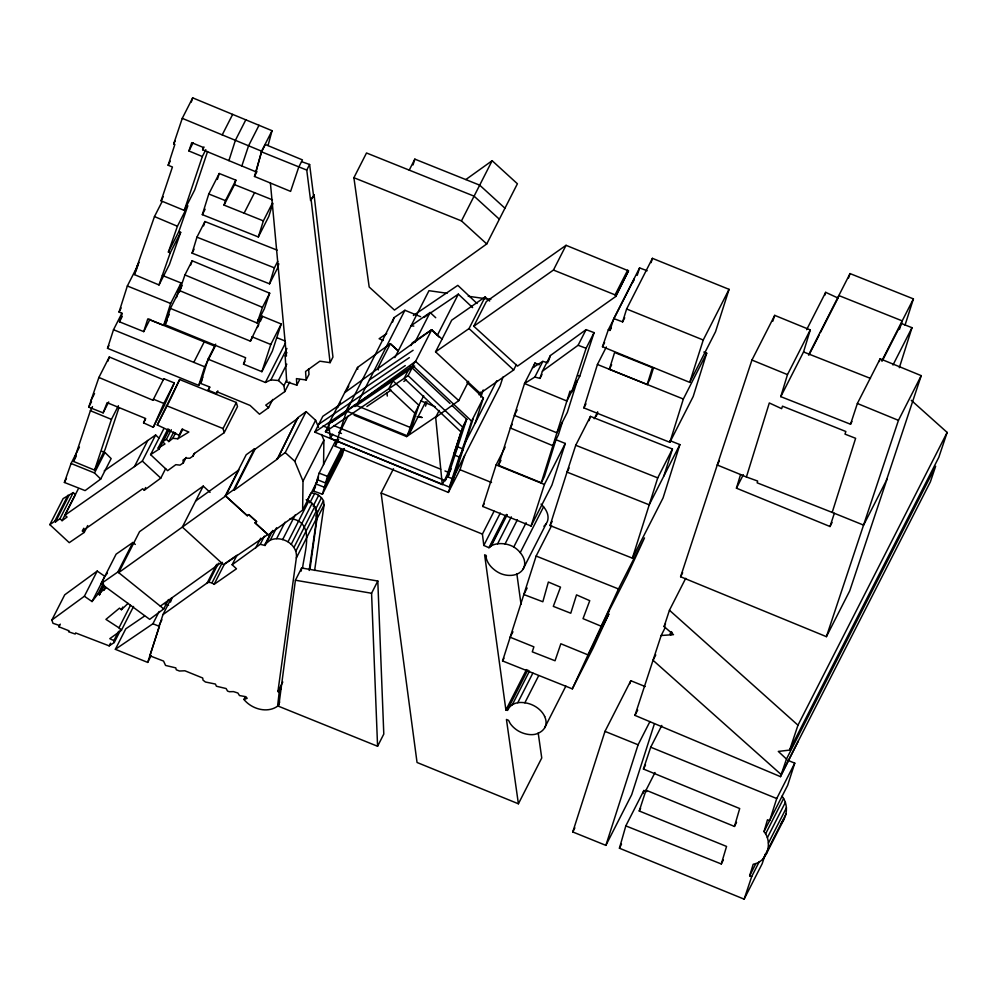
<?xml version="1.0" encoding="UTF-8"?>
<svg xmlns="http://www.w3.org/2000/svg" width="997" height="997" viewBox="0 0 997 997"><rect width="100%" height="100%" fill="white"/><g stroke="black" fill="none" stroke-linecap="round" stroke-linejoin="round"><path stroke-width="1.5" d="M195.636 501.005L238.894 469.936L225.609 496.008L247.293 515.711L248.826 514.614L256.653 521.68L255.045 522.777L268.343 534.89L302.627 510.165L303.013 481.152L294.751 461.25L285.229 452.576L306.104 411.611L315.625 420.285L318.579 427.389M323.564 464.614L323.9 440.175L321.533 434.493M787.593 760.225L794.759 763.154L776.725 798.535L769.672 820.618L767.478 819.771L764.014 831.585C772.937 842.228 767.615 861.931 753.196 864.237L749.644 875.815L751.713 876.513L759.34 861.545M766.145 854.317L784.178 818.923C787.705 811.708 787.094 802.56 782.034 796.192M245.312 696.729L243.929 699.458C251.518 708.929 267.046 713.665 277.602 706.188L279.222 691.93L281.316 687.83M295.411 580.229L278.736 706.325L377.576 746.267L383.795 734.054L377.801 581.027L301.642 568.003L295.411 580.229L371.569 593.252L377.801 581.027M301.231 571.082L301.642 568.003M279.222 691.93L277.926 691.544L296.346 557.959C298.066 544.399 282.014 535.239 270.324 540.062L265.065 544.3L265.077 545.484L260.242 544.312L232.139 564.738L236.476 568.801L214.093 584.367L212 582.846L208.734 582.31L207.064 583.008L162.947 614.638L149.886 655.802L163.545 661.073L165.564 665.435L175.784 667.878L176.257 669.772L179.435 671.018L184.894 670.782L202.715 678.01L203.002 680.104L205.394 681.998L215.414 684.054L216.424 686.235L226.12 688.541L227.54 691.071L229.397 691.719L233.46 691.606L237.897 693.015L239.492 695.557L245.885 696.704L247.169 698.336L243.929 699.458M302.552 568.19C304.322 552.139 315.837 521.281 290.102 518.602M309.967 569.312L317.171 517.107C317.918 509.654 313.345 502.089 306.179 499.784M309.17 570.458L316.485 519.823L315.899 515.636L323.489 500.731C321.096 496.182 316.174 492.83 310.927 493.079L307.475 499.858M314.616 570.458L324.075 504.918L323.489 500.731M103.576 585.227L99.488 594.81L98.005 593.938L92.036 601.552L84.371 596.256L51.881 619.997L52.966 623.287L59.409 625.468L58.948 626.801L69.042 630.814L68.556 631.749L75.186 634.03L75.635 632.945L109.184 645.869L114.256 642.492L121.011 629.244M207.575 151.519L194.702 189.929L184.258 210.417L161.09 200.833L172.431 167.01L168.144 165.24L174.849 144.44L173.702 143.842L182.264 118.344L192.695 97.856L272.056 130.694L261.613 151.183L256.017 171.845L202.628 149.749L203.388 147.481L191.723 142.658L188.931 150.971L202.341 156.517L205.818 149.687M268.056 145.45L272.056 130.694M341.522 448.65L327.427 476.317L325.608 483.022L342.644 449.585M163.894 428.573L150.609 454.644L167.633 470.671L175.821 464.677L180.008 465.113L183.336 462.907L182.987 460.115L185.903 458.122L189.804 458.271L193.106 456.015L193.68 454.021L224.225 432.648L237.51 406.577L236.326 402.489L179.634 379.533L157.277 424.959L179.286 435.365L182.09 429.881M318.355 478.248L313.37 490.96L322.417 494.238L325.683 483.047L317.158 479.632L319.152 473.126L336.064 439.914M765.484 853.856L762.157 863.751L744.136 899.144L619.436 848.223L625.817 825.89L643.85 790.509L646.741 791.668M643.003 793.487L643.85 790.509M254.472 176.444L261.563 151.856L265.302 144.515L302.44 159.894L298.701 167.222L290.601 191.387L254.472 176.444L256.964 171.546M625.817 825.89L721.292 863.975L726.551 846.428L639.239 810.997L646.019 790.185L734.465 826.438L739.699 808.542L643.439 769.036L650.717 747.202L661.809 725.43M330.63 475.058L331.827 470.796M832.059 522.478L830.003 526.516L736.447 488.181L740.547 474.535L717.254 465.013L751.937 360.054L774.719 315.364L810.262 329.92L803.545 351.953L780.776 396.644L850.541 424.236L851.924 421.532M278.836 263.819L277.502 268.181L269.539 283.821L192.085 253.138L196.945 237.161L204.921 221.521L277.104 250.122M203.6 225.883L204.921 221.521M269.539 283.821L274.399 267.857L277.727 261.326M780.776 396.644L787.48 374.623L810.262 329.92M217.82 390.861L216.424 393.591L208.149 390.163L209.906 387.048L200.534 383.396L208.024 359.144L215.676 344.127M832.196 512.421L757.172 482.835L757.62 481.04L746.417 476.99L769.31 402.962L781.648 408.67L782.471 406.178L845.842 431.502L845.007 434.131L855.625 438.306L832.196 512.421L863.614 525.12L886.956 479.308L849.743 590.847L826.401 636.659L680.602 576.752L717.254 465.013L719.323 460.95M824.756 295.299L825.678 292.333L838.016 298.041L820.394 332.612M272.418 203.126L263.37 220.873L224.051 205.12L225.447 200.646L235.878 180.17L219.228 173.49L208.784 193.979L202.329 214.642L258.335 236.95L268.779 216.474L272.891 203.313M224.051 205.12L234.494 184.632L235.878 180.17M703.832 352.053L706.699 353.2L693.202 396.494L669.859 442.307L583.906 407.91L597.427 364.478L606.35 346.968M608.32 329.77L609.965 330.443L613.778 318.579L622.614 321.881L626.615 308.995L652.424 258.335L729.056 289.342L715.534 331.714L689.725 382.374L602.487 346.732L608.32 329.77L634.129 279.11L633.157 281.939M609.366 369.264L614.588 352.502L652.449 367.656L647.19 384.555L609.366 369.264L611.647 364.79M651.091 262.635L652.424 258.335M653.546 367.706L650.044 378.96L647.19 384.555M669.859 442.307L683.344 399.024L706.699 353.2M217.383 179.398L219.228 173.49M258.335 236.95L263.37 220.873M413.007 164.941L414.839 159.134L479.682 185.155L504.956 208.223M315.825 483.894L318.541 476.915M541.259 482.785L569.96 391.173L571.817 391.771L579.793 376.118L594.087 332.637L586.074 329.633L550.394 355.543L542.418 371.183L539.963 378.399L534.841 377.028L524.522 383.521L498.45 465.275L541.259 482.785L544.374 476.678L555.99 439.615M562.408 422.043L558.37 434.916L552.874 445.721L510.339 427.987L512.209 424.311M574.845 385.378L576.166 381.153M632.385 558.146L657.733 477.887L672.439 449.011L590.448 416.385L575.73 445.26L567.019 472.104L550.045 525.569L632.385 558.146L663.067 497.927L679.879 444.6L669.785 440.587M899.344 367.694L911.993 327.677L901.375 323.502L882.345 360.839M149.999 319.314L143.73 331.615L119.49 321.819L122.182 313.332L119.054 312.061L127.342 285.989L137.773 265.501L136.402 269.851M143.73 331.615L147.768 318.928L163.695 325.358L169.266 314.441M163.695 325.358L170.649 303.474L181.093 282.986L162.324 275.409M176.457 297.58L181.093 282.986M596.318 416.223L597.689 411.886L594.224 418.703M663.902 475.943L672.439 449.011M228.911 160.629L235.379 140.328L245.81 119.839M533.569 367.37L534.953 363.033L539.19 364.777M512.944 631.774L510.152 637.233L533.881 646.841L532.286 651.839L555.042 660.762L560.85 643.763L588.018 654.892L608.893 613.915L593.203 647.888L572.328 688.852L502.575 660.949L536.137 556.052L551.59 525.706M689.725 382.374L703.246 340.002L729.056 289.342M899.506 329.346L902.21 320.872L838.838 295.548L838.016 298.041M905.039 325.109L913.414 298.888L850.03 273.577L808.542 355.019M794.759 763.154L787.692 785.237L764.014 831.585M555.341 439.44L565.287 443.466L551.939 485.078L531.065 526.042L482.772 506.464L496.12 464.864L505.167 447.105M531.065 526.042L544.412 484.442L565.287 443.466M637.208 275.334L639.588 267.919L647.165 270.748M654.431 723.71L631.687 794.709L605.877 845.369L572.777 831.959L604.98 731.374L630.802 680.714L645.196 686.547M629.855 683.68L630.802 680.714M605.877 845.369L638.092 744.784L649.957 721.516M202.902 377.202L198.727 385.39L107.514 348.327L113.508 329.72L121.858 313.332M198.727 385.39L204.721 366.796L215.153 346.308L148.79 319.339M147.693 662.407L159.408 626.403L152.927 623.748L115.353 649.309L147.693 662.407L151.17 655.577M464.639 455.542L460.178 469.251L448.376 492.431L335.154 446.22L346.806 410.403L394.077 317.619L404.907 310.279L420.622 316.697M392.644 322.043L394.077 317.619M329.471 423.825L325.446 431.738L445.21 480.629L461.038 431.975L466.621 419.288M451.928 405.43L466.708 419.238L447.877 476.902L449.223 474.26M448.376 492.431L471.581 421.108L483.395 397.94L466.858 382.337M475.208 423.052L483.395 397.94M502.987 377.078L500.108 385.939L452.837 478.722M589.065 420.622L590.448 416.385M473.077 419.002L453.423 479.158L449.385 487.072L314.765 432.125L346.146 410.851L407.437 435.863L414.839 413.182L423.7 395.784M425.52 406.14L426.878 401.965M453.672 454.732L457.698 446.818L463.244 449.086L459.218 457L453.672 454.732L462.683 427.152L466.708 419.238M449.385 487.072L459.218 457M480.828 397.23L483.196 390.001M170.412 308.422L250.397 341.161L262.298 316.248L281.229 324L272.318 351.193L261.875 371.682L243.53 364.167L245.636 357.736L165.066 324.735L170.412 308.422L180.843 287.934L179.51 292.009M261.326 319.202L262.298 316.248M261.875 371.682L270.785 344.488L281.229 324M571.817 391.771L586.111 348.277L594.087 332.637M798.298 741.058L780.501 776.651L634.952 715.385L661.161 635.5L665.41 627.175M661.161 635.5L673.486 634.653L664.089 626.577L669.448 610.239L685.712 578.322M850.541 424.236L857.37 403.486L880.152 358.795L921.228 375.645L886.395 480.417M879.242 361.562L880.152 358.795M830.003 526.516L834.339 513.281M772.762 321.271L774.719 315.364M848.572 278.001L850.03 273.577M118.992 407.599L105.021 449.635L94.59 470.123L73.541 461.449L90.391 410.714L92.484 406.626M94.59 470.123L111.44 419.388L118.394 405.729M921.228 375.645L898.447 420.348L826.401 636.659M241.835 165.976L248.565 145.786L259.008 125.298M191.274 102.105L192.695 97.856M184.258 210.417L202.341 156.517M780.501 776.651L786.459 759.066L778.321 751.426L789.636 750.093L797.974 725.193L947.15 432.424L911.258 400.308M744.136 899.144L751.713 876.513M947.15 432.424L938.813 457.311L789.636 750.093M216.424 393.591L217.034 391.809L250.06 405.43L259.494 414.216L268.579 407.661L272.754 399.461M88.733 407.15L98.89 377.452L109.321 356.963L163.396 379.77L163.832 378.735L174.313 382.948L163.707 406.788L153.264 427.277L143.568 422.878L145.462 418.441L107.14 402.676L103.127 412.87L88.733 407.15L91.525 401.691M107.85 361.263L109.321 356.963M548.425 361.313L550.394 355.543M179.56 290.588L184.931 274.935L192.147 260.778L269.689 293.205L264.317 308.858L257.101 323.016L179.56 290.588L182.177 285.441M190.676 265.04L192.147 260.778M257.101 323.016L262.473 307.363L269.689 293.205M180.669 232.351L170.225 252.839L168.393 252.067L178.837 231.578L180.669 232.351L169.44 264.479L159.009 284.955L134.221 274.511L154.473 216.573L162.125 201.544M168.393 252.067L177.416 226.257L187.847 205.768L178.837 231.578M159.009 284.955L170.225 252.839M102.193 451.354L104.947 452.464L111.153 458.57L100.709 479.058L85.106 490.599L64.394 482.448L71.074 463.48L79.424 447.092M170.499 602.101L171.945 598.125M98.89 377.452L152.952 400.258L153.388 399.211L163.869 403.436L174.313 382.948M179.286 435.365L182.015 429.134L188.832 432.025L177.84 438.767L172.793 438.356L168.842 441.571L166.412 439.316L171.31 429.719M153.264 427.277L163.869 403.436M572.328 688.852L618.489 588.953L644.498 537.919L627.263 575.207L601.266 626.241L583.033 618.651L589.75 600.68L576.515 594.873L570.77 613.23L553.31 606.363L560.513 587.146L548.362 582.036L542.842 601.764L523.824 594.536L527.139 588.018M595.994 639.251L609.229 610.6M170.562 398.887L179.634 379.533M381.141 493.228L417.045 762.481L518.403 803.794L506.439 719.448L508.271 720.208A4.349 3.165 27 0 1 509.467 722.177A22.208 16.189 27 0 0 510.663 724.146A21.124 15.404 27 0 0 517.73 730.602A20.463 14.918 27 0 0 526.017 733.991A19.828 14.457 27 0 0 534.317 734.453A21.249 15.491 27 0 0 540.299 732.122A21.909 15.977 27 0 0 544.649 727.835L565.872 686.073M173.702 143.842L175.098 141.113M168.144 165.24L170.225 161.14M161.09 200.833L163.184 196.733M188.931 150.971L193.106 142.783M137.013 266.523L139.094 262.423M134.221 274.511L136.315 270.411M119.054 312.061L121.148 307.973M202.628 149.749L204.024 147.02M119.49 321.819L122.27 316.361M107.514 348.327L108.91 345.598M222.219 134.882L232.662 114.393M91.051 400.383L94.528 393.553M73.541 461.449L76.32 455.99M64.394 482.448L66.475 478.348M202.329 214.642L205.108 209.183M103.127 412.87L108.698 401.941M87.711 525.556L84.222 532.423L69.242 542.667L49.85 524.659L63.135 498.587L73.255 492.605L75.348 494.587L62.063 520.671L59.97 518.677L73.255 492.605M49.85 524.659L54.71 521.294L67.995 495.222M192.085 253.138L194.079 249.225M54.71 521.294L55.508 521.88L68.793 495.808M62.063 520.671L67.073 517.032L64.905 515.187L78.19 489.103M165.066 324.735L167.147 320.648M100.709 479.058L94.503 472.952L104.947 452.464M244.115 213.159L254.559 192.67M84.222 532.423L82.402 530.977L83.798 528.236M152.952 400.258L163.832 378.735M143.568 422.878L145.649 418.777M51.881 619.997L64.718 594.823L97.208 571.069L104.872 576.366L92.036 601.552M134.47 466.571L147.755 440.5M157.277 424.959L169.864 400.258M64.905 515.187L142.334 461.075L155.619 435.004L158.872 438.007M58.948 626.801L60.294 624.147M193.804 362.347L204.235 341.871M167.945 428.872L158.099 448.127L159.146 449.074L150.609 454.644M158.162 448.089L164.966 443.989L162.611 441.683L168.904 429.333M159.146 449.074L168.942 429.869M84.371 596.256L97.208 571.069M310.59 200.434L314.08 194.926L310.59 200.434L306.752 170.076L309.606 164.48L301.555 161.639M168.842 441.571L173.74 431.963M82.402 530.977L142.721 488.754L144.278 490.25L145.674 487.508M200.534 383.396L201.917 380.667M172.793 438.356L175.584 432.86M168.505 599.521L163.732 608.905L149.7 619.349L101.083 583.669L116.113 554.17L132.888 542.493L135.305 544.437M98.005 593.938L103.401 583.332M177.84 438.767L182.738 429.159M99.488 594.81L104.398 585.301M144.278 490.25L160.791 478.124L165.689 468.515M100.211 591.857L103.937 590.037L105.283 587.395M208.149 390.163L209.532 387.422M101.083 583.669L117.858 571.991L132.888 542.493M183.336 462.907L186.14 457.411M250.397 341.161L251.792 338.432M257.363 327.515L258.759 324.773M193.106 456.015L194.502 453.274M243.53 364.167L244.926 361.437M114.256 642.492L113.895 640.61L109.782 638.691L121.397 630.316L118.967 627.836L105.931 619.386L119.49 608.145L121.41 609.703L122.756 607.048M109.184 645.869L110.53 643.215M118.967 627.836L130.457 605.304M113.895 640.61L118.618 631.338M224.225 432.648L223.041 428.56L236.326 402.489M121.397 630.316L133.548 606.463M465.873 179.535L492.144 160.716L517.406 183.772L486.748 243.953L394.463 310.079L369.189 287.024L353.898 177.715L366.51 152.977L474.086 196.16L499.347 219.215M115.353 649.309L125.796 628.82L144.577 616.034M203.226 486.1L182.351 527.077L118.668 572.639L139.543 531.675L203.226 486.1L210.08 492.368M208.024 359.144L265.389 382.462L285.566 342.856M265.389 382.462L270.91 379.882L286.924 348.464M299.686 379.57L296.844 385.154L286.675 381.888L285.192 355.904L286.899 352.552M152.927 623.748L159.196 611.46M270.91 379.882L278.45 380.505L286.8 364.117M162.947 614.638L171.297 598.25M159.109 625.231L161.888 619.773M225.609 496.008L182.351 527.077L223.627 564.776L267.857 534.517L254.883 522.752L256.578 521.68L248.864 514.676L247.293 515.711L225.334 495.721L246.209 454.744L254.522 448.775L255.033 449.236L234.145 490.212L233.634 489.751L254.522 448.775M268.579 407.661L265.75 405.131L284.806 391.584L283.908 385.627L286.7 380.169M284.806 391.584L289.678 382.025M409.231 170.126L414.839 159.134M296.844 385.154L296.445 378.611L306.141 379.982L308.983 374.398L308.609 368.728M206.94 583.469L216.673 564.352M208.734 582.31L218.48 563.193M212 582.846L222.431 562.358M234.145 490.212L277.365 459.069L297.804 417.706L306.104 411.611M277.365 459.069L297.804 417.706M214.093 584.367L224.537 563.878L235.716 556.102M306.141 379.982L305.568 371.482L319.863 361.188L330.107 362.659L332.948 357.063L314.08 194.926M232.139 564.738L237.012 555.179M294.751 461.25L315.625 420.285M255.818 547.789L260.691 538.218M314.765 432.125L322.829 416.297L409.318 357.649M260.242 544.312L264.417 536.124M265.065 544.3L271.334 532.012M265.077 545.484L272.729 530.454M445.771 477.7L442.269 484.579L330.493 438.344L328.536 424.336L357.524 367.432L390.388 343.666L398.239 350.956L390.288 343.741M270.324 540.062L276.58 527.762M337.759 407.586L340.513 402.165M346.034 391.335L348.788 385.926M303.013 481.152L323.9 440.175M276.668 538.592L285.017 522.204M330.493 438.344L332.599 434.218M346.146 410.851L350.184 402.938M282.65 539.589L295.162 515.025M339.616 432.511L347.953 416.148M302.627 510.165L317.208 481.177M335.154 446.22L338.631 439.403M357.624 403.062L404.907 310.279M313.37 490.96L315.488 486.81M288.071 541.695L308.896 500.83M390.388 343.666L377.427 368.977L378.424 369.875M309.855 502.862L314.691 493.378M291.261 544.275L312.086 503.41M313.145 506.152L318.666 495.31M294.003 547.39L314.815 506.526M486.748 243.953L461.474 220.898L492.144 160.716M322.417 494.238L342.158 455.504L344.152 448.538L324.411 487.271L315.538 483.782M315.264 509.891L321.483 497.702M295.773 551.279L316.597 510.414M394.862 357.599L428.972 290.688L447.08 293.255M296.346 557.959L317.171 517.107M316.485 519.823L324.075 504.918M410.864 345.598L412.247 342.893L431.464 329.87L439.353 337.31M414.814 342.507L430.106 312.497L435.726 317.719M408.209 370.435L404.184 378.349L461.038 431.975M346.806 410.403L412.783 365.662L414.864 361.575M325.446 431.738L408.109 375.682L413.531 365.064M328.536 424.336L415.575 361.4L431.701 329.733L441.945 339.017M437.334 335.366L458.333 294.14L472.628 307.612M516.446 364.503L513.642 369.999L480.168 393.292L435.564 351.854L451.703 320.187L485.165 296.907L489.627 301.057M354.134 415.163L406.614 436.586L408.708 432.461M407.437 435.863L411.462 427.95L354.458 404.682M277.926 691.544L282.799 681.985M425.707 401.766L409.854 432.897L418.877 405.268L392.93 380.792L388.905 388.718L414.839 413.182M393.479 468.752L381.116 493.004L482.411 534.105L483.807 545.434L488.929 547.714A4.212 3.066 27 0 0 490.15 546.742L491.371 545.77A21.012 15.316 27 0 1 497.59 543.826A22.657 16.513 27 0 1 505.055 543.963A19.616 14.294 27 0 1 513.779 546.979A19.89 14.506 27 0 1 520.222 552.637A21.024 15.329 27 0 1 524.073 559.329A19.666 14.332 27 0 1 524.297 566.446A20.364 14.843 27 0 1 520.783 571.804A20.862 15.204 27 0 1 508.969 575.406A19.417 14.157 27 0 1 500.806 573.649A20.214 14.731 27 0 1 494.462 569.848A20.949 15.267 27 0 1 486.324 558.407L486.2 556.974A2.094 1.533 27 0 0 486.013 555.354L484.617 554.793L505.903 710.014L507.224 710.387A1.932 1.408 27 0 0 507.947 709.316L508.682 708.256A26.794 19.529 27 0 1 512.308 704.767L529.469 671.081M435.564 351.854L469.039 328.574L485.165 296.907M277.602 706.188L279.696 702.087M473.774 326.231L486.386 301.493L566.047 245.312L628.484 270.835L615.884 296.396L517.543 366.111L473.774 326.231L553.447 270.05L566.047 245.312M442.269 484.579L435.677 417.332L439.178 410.452M435.677 417.332L458.782 400.62L468.602 381.34M479.121 394.862L480.504 392.157M445.21 480.629L451.305 468.652M463.406 446.232L496.768 380.754M534.953 363.033L524.522 383.521L566.869 401.018L577.313 380.53L567.343 412.359L556.912 432.835L514.365 415.363L517.156 409.892M534.841 377.028L542.817 361.388L547.939 362.758M539.963 378.399L541.957 374.486M498.45 465.275L500.943 460.39M482.772 506.464L484.168 503.734M542.418 371.183L578.11 345.274L586.074 329.633M482.411 534.105L494.088 511.187M483.807 545.434L500.282 513.094M615.884 296.396L615.087 294.863L627.699 270.125M615.872 295.573L628.484 270.835M488.929 547.714L505.417 515.374M490.15 546.742L506.626 514.402M491.371 545.77L507.161 514.776M497.59 543.826L511.311 516.882M613.778 318.579L639.588 267.919M609.965 330.443L611.36 327.701M602.487 346.732L604.581 342.632M505.055 543.963L517.418 519.699M622.614 321.881L624.708 317.769M583.906 407.91L585.962 403.86M513.779 546.979L526.142 522.715M520.222 552.637L543.564 506.825A19.89 14.506 27 0 0 541.047 504.121M569.113 467.979L567.019 472.104L649.197 504.818L679.879 444.6M522.951 569.362L546.294 523.55M550.045 525.569L552.139 521.456M502.575 660.949L503.959 658.219M505.903 710.014L526.491 669.585M507.224 710.387L527.812 669.959M512.308 704.767A19.915 14.519 27 0 1 517.755 702.723L532.859 673.087M517.755 702.723A21.386 15.591 27 0 1 524.858 702.785L538.592 675.829M518.403 803.794L541.745 757.982L538.193 732.932M680.602 576.752L682.658 572.714M806.648 329.671L825.678 292.333M664.089 626.577L665.51 623.798M736.447 488.181L743.313 474.709M655.764 654.917L653.035 660.276L781.212 774.582L930.388 481.813L935.635 466.284L786.459 759.066M809.128 354.733L818.986 335.378M669.834 634.404L671.243 631.624M670.669 635.089L672.09 632.31M572.777 831.959L574.87 827.846M634.952 715.385L637.694 710.026M643.439 769.036L645.52 764.961M646.019 790.185L655.029 772.501M619.436 848.223L621.517 844.135M639.239 810.997L640.622 808.28M881.772 360.976L913.414 298.888M892.976 365.014L911.993 327.677M734.465 826.438L736.546 822.363M721.292 863.975L723.373 859.888M765.571 833.916L783.605 798.522M767.403 837.654L785.437 802.273M749.644 875.815L755.888 863.564M768.425 843.088L786.459 807.707M763.253 858.704L786.01 814.001M781.287 823.31L784.178 818.923M105.719 575.281L107.427 573.101M103.937 590.037L106.068 587.694M121.41 609.703L128.052 603.372M276.929 458.682L285.229 452.576M344.663 392.668L431.701 329.733M255.033 449.236L298.24 418.092M55.508 521.88L59.97 518.677M225.334 495.721L233.634 489.751M160.305 606.151L221.209 562.57M104.236 470.908L155.619 435.004M430.106 312.497L411.1 325.72L413.805 326.119M386.711 333.559L379.097 338.731L383.334 340.463M413.381 315.488L457.822 285.354L477.077 303.512M423.924 317.47L458.333 294.14M369.438 379.882L413.107 350.271M318.791 424.211L405.281 365.563M332.013 422.105L348.526 410.914M354.882 406.602L414.715 366.036M366.871 406.514L391.086 390.101M403.835 381.452L406.39 379.732M406.614 436.586L437.533 415.612M532.485 367.868L542.817 361.388M162.611 441.683L166.412 439.316M417.618 416.871L422.155 417.506M468.216 296.246L490.86 299.461M417.095 416.709L421.694 417.369M285.192 355.904L286.438 356.091L270.411 183.037M577.924 375.533L579.793 376.118M306.752 170.076L261.563 151.856M578.11 345.274L586.111 348.277M319.152 473.126L327.427 476.317M803.545 351.953L870.468 378.411M196.945 237.161L274.399 267.857M575.73 445.26L657.733 477.887M536.137 556.052L618.489 588.953M353.898 177.715L461.474 220.898M234.494 184.632L272.43 199.836M208.784 193.979L225.447 200.646M597.427 364.478L683.344 399.024M553.447 270.05L615.087 294.863M127.342 285.989L170.649 303.474M626.615 308.995L703.246 340.002M496.12 464.864L544.412 484.442M459.891 469.674L491.533 482.511M166.349 405.605L223.041 428.56M71.074 463.48L94.503 472.952M604.98 731.374L638.092 744.784M277.091 337.759L285.03 340.986M113.508 329.72L204.721 366.796M650.717 747.202L776.725 798.535M751.937 360.054L787.48 374.623M258.049 319.538L260.84 320.685M420.896 400.894L435.19 406.726M251.855 336.737L270.785 344.488M333.758 425.569L440.686 469.213M444.961 470.958L449.236 472.703M323.053 425.943L328.823 428.299M338.656 432.312L341.485 433.471M446.257 476.242L453.423 479.158M857.37 403.486L898.447 420.348M740.547 474.572L746.417 476.99M164.667 603.796L168.555 605.378M90.391 410.714L111.44 419.388M182.264 118.344L261.613 151.183M184.931 274.935L262.473 307.363M154.473 216.573L177.416 226.257M117.858 571.991L163.732 608.905M669.448 610.239L797.974 725.193M415.575 361.4L458.782 400.62M142.334 461.075L160.791 478.124M469.039 328.574L513.642 369.999M278.45 380.505L283.908 385.627M412.783 365.662L471.581 421.108M410.091 365.974L450.008 403.473M408.109 375.682L462.683 427.152M357.524 367.432L357.773 369.189M516.832 573.674L521.032 604.319M309.606 164.48L313.444 194.839M311.226 200.509L330.107 362.659M386.998 392.992L387.285 396.058M371.569 593.252L377.576 746.267M543.564 506.825A21.024 15.329 27 0 1 547.415 513.517A19.666 14.332 27 0 1 547.64 520.633A20.364 14.843 27 0 1 544.736 525.431M544.125 525.992A20.862 15.204 27 0 1 543.864 526.217M524.858 702.785A21.909 15.977 27 0 1 531.526 704.58A20.202 14.731 27 0 1 544.698 716.482M544.586 716.369A19.716 14.382 27 0 1 546.069 722.376A19.579 14.27 27 0 1 544.649 727.835"/></g></svg>
